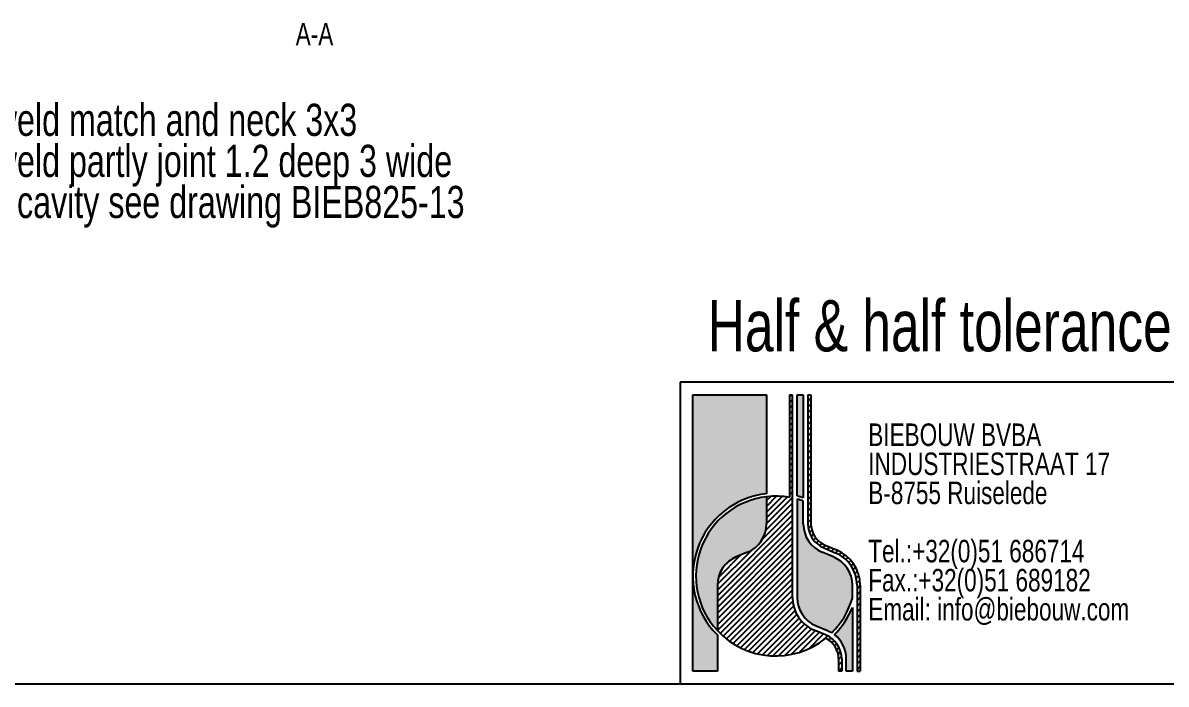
# Model space of a CAD drawing. Header units: millimetres. Extents: x 8 to 832, y 8 to 586.
# Drawn here: x 326.7 to 504.7, y 8 to 110.9 of the extents above; entities that cross this region are included whole.
import ezdxf

# ---------------------------------------------------------------- set-up
doc = ezdxf.new("R2010")
doc.units = ezdxf.units.MM
doc.layers.add('HATCH', color=3, linetype='Continuous')
doc.layers.add('TEXT', color=2, linetype='Continuous')
doc.layers.add('OUTLINE', color=7, linetype='Continuous', lineweight=25)
doc.styles.add('SLDTEXTSTYLE0', font='TXT', dxfattribs={"width": 0.75})

# ---------------------------------------------------------------- blocks, each defined once
blk = doc.blocks.new('SW_NOTE_0_4')
at = {"layer": 'TEXT', "color": 0, "char_height": 3.5, "attachment_point": 1, "style": 'SLDTEXTSTYLE0'}
for s, insert in [('BIEBOUW BVBA', (0, 4.497652582159624)), ('INDUSTRIESTRAAT 17', (0, -0.02804194829763434)), ('B-8755 Ruiselede', (0, -4.553736478754892)), ('Tel.:+32(0)51 686714', (0, -13.60512553966941)), ('Fax.:+32(0)51 689182', (0, -18.13082007012667)), ('Email: info@biebouw.com', (0, -22.65651460058393))]:
    blk.add_mtext(s, dxfattribs=dict(at, insert=insert))
blk = doc.blocks.new('SW_NOTE_0_7')
at = {"layer": 'TEXT', "color": 0, "char_height": 5, "attachment_point": 1, "style": 'SLDTEXTSTYLE0'}
for s, insert in [('hard weld match and neck 3x3', (0, 6.425217974513744)), ('hard weld partly joint 1.2 deep 3 wide', (0, 0.03632928016779335)), ('mould cavity see drawing BIEB825-13', (0, -6.352559414178158))]:
    blk.add_mtext(s, dxfattribs=dict(at, insert=insert))

msp = doc.modelspace()

# ---------------------------------------------------------------- hatches: boundary and pattern name
at = {"layer": 'HATCH'}
h = msp.add_hatch(color=256, dxfattribs=at)
edge = h.paths.add_edge_path(flags=0)
edge.add_arc((443.9000000006529, 24.81111111041068), 12.89999999999973, 96.37937020851939, 180, ccw=False)
edge.add_line((442.4666666673023, 37.63123418140727), (442.4666666673023, 52.99999999931171))
edge.add_line((442.4666666673023, 52.99999999931171), (431.0000000006401, 52.99999999931172))
edge.add_line((431.0000000006401, 52.99999999931172), (431.0000000006401, 24.81111111041068))
h = msp.add_hatch(dxfattribs=at)
h.set_pattern_fill('LINE', color=256, scale=0.2, angle=45.0000000000001, style=0)
h.set_pattern_definition([(45.0000000000001, (0, 0), (-0.4490128060534585, 0.4490128060534569), [])])
edge = h.paths.add_edge_path(flags=0)
edge.add_arc((439.600000000003, 23.37777777777972), 4.777777777779083, 112.6198649480396, 179.9999999999979)
edge.add_line((434.8222222222238, 23.37777777777989), (434.8222222222259, 16.33139675533527))
edge.add_arc((443.9000000006557, 24.81111111041333), 12.42222222222298, 223.0490797958313, 308.8040060266013)
edge.add_arc((450.1111111117511, 11.9111111103989), 3.583333333332263, 4.661160346586257e-11, 63.95466943926391, ccw=False)
edge.add_line((453.6944444450833, 11.91111111040187), (453.6944444450833, 9.999999999287876))
edge.add_line((453.6944444450833, 9.999999999287876), (454.172222222861, 9.999999999287876))
edge.add_line((454.172222222861, 9.999999999287876), (454.172222222861, 11.91111111040185))
edge.add_arc((450.1111111117511, 11.9111111103989), 4.061111111109946, 4.165230045447445e-11, 67.38013505196732)
edge.add_line((451.6730769237159, 15.65982905911598), (449.9089743596164, 16.39487179416514))
edge.add_arc((452.0222222228568, 21.46666666597408), 5.494444444454564, 179.9999999999804, 247.3801350520877, ccw=False)
edge.add_line((446.5277777784022, 21.46666666597588), (446.5277777784022, 53.00000000008258))
edge.add_line((446.5277777784022, 53.00000000008258), (446.0500000005545, 53.00000000008258))
edge.add_line((446.0500000005545, 53.00000000008258), (446.0500000005545, 37.04586100394315))
edge.add_arc((443.9000000005688, 24.81111111113477), 12.42222222227219, 80.033233699863, 96.62580956738158)
edge.add_line((442.4666666666787, 37.15036394481447), (442.4666666666787, 32.93333333333933))
edge.add_arc((437.6888888889006, 32.93333333334015), 4.777777777778047, 292.61986494804023, 359.9999999999902, ccw=False)
edge.add_line((439.5264957265076, 28.52307692308348), (437.7623931623958, 27.78803418803719))
h = msp.add_hatch(color=256, dxfattribs=at)
edge = h.paths.add_edge_path(flags=0)
edge.add_arc((443.9000000006529, 24.81111111041068), 12.90000000000008, 70.52877936559912, 74.97388624097272, ccw=False)
edge.add_line((448.2000000006337, 36.97334774682617), (448.2000000006337, 52.99999999930775))
edge.add_line((448.2000000006337, 52.99999999930775), (447.2444444450771, 52.99999999930775))
edge.add_line((447.2444444450771, 52.99999999930775), (447.2444444450771, 37.27003126258123))
h = msp.add_hatch(dxfattribs=at)
h.set_pattern_fill('ANSI31', color=256, scale=0.2, style=0)
h.set_pattern_definition([(45, (0, 0), (-0.4490128060534577, 0.4490128060534577), [])])
edge = h.paths.add_edge_path(flags=0)
edge.add_line((456.5611111117628, 23.37777777707851), (456.5611111117628, 9.999999999301023))
edge.add_line((456.5611111117628, 9.999999999301023), (457.0388888895407, 9.999999999301023))
edge.add_line((457.0388888895407, 9.999999999301023), (457.0388888895407, 23.37777777707851))
edge.add_arc((451.0666666673183, 23.37777777707851), 5.972222222222322, 0, 67.38013505196413)
edge.add_line((453.3636752143265, 28.89059828989929), (451.5995726502243, 29.62564102494205))
edge.add_arc((452.9777777784112, 32.9333333326421), 3.583333333333484, 179.9999999999737, 247.3801350522755, ccw=False)
edge.add_line((449.3944444450777, 32.9333333326437), (449.3944444450777, 52.99999999931006))
edge.add_line((449.3944444450777, 52.99999999931006), (448.9166666672998, 52.99999999931006))
edge.add_line((448.9166666672998, 52.99999999931006), (448.9166666672998, 32.93333333264371))
edge.add_arc((452.9777777784112, 32.9333333326421), 4.061111111111421, 179.9999999999772, 247.3801350522332)
edge.add_line((451.4158119664631, 29.18461538391642), (453.1799145305658, 28.44957264887364))
edge.add_arc((451.0666666673183, 23.37777777707851), 5.494444444444524, -7.958078640513122e-13, 67.38013505196358, ccw=False)
h = msp.add_hatch(color=256, dxfattribs=at)
edge = h.paths.add_edge_path(flags=0)
edge.add_arc((439.600000000003, 23.37777777777972), 4.787777777778789, 112.6198649480389, 179.9999999999971, ccw=False)
edge.add_line((437.7585470085497, 27.79726495726795), (439.5226495726614, 28.53230769231424))
edge.add_arc((437.6888888889006, 32.93333333334015), 4.767777777778019, 292.619864948041, 359.999999999991)
edge.add_line((442.4566666666786, 32.93333333333933), (442.4566666666786, 37.14919823221575))
edge.add_arc((443.9000000006529, 24.81111111041068), 12.42222222221988, 96.67224550982694, 222.9814690215308)
edge.add_line((434.8122222222237, 16.34211471248352), (434.8122222222244, 23.37777777777989))
h = msp.add_hatch(color=256, dxfattribs=at)
edge = h.paths.add_edge_path(flags=0)
edge.add_line((448.2000000006337, 32.93333333264181), (448.2000000006337, 36.46536376506153))
edge.add_arc((443.9000000006529, 24.81111111041068), 12.42222222222224, 69.7477532579065, 74.38150172444762)
edge.add_line((447.2444444450772, 36.77465140149639), (447.2444444450772, 21.46666666597487))
edge.add_arc((452.0222222228568, 21.46666666597408), 4.777777777779479, 179.9999999999905, 247.3801350521427)
edge.add_line((450.1846153852633, 17.05641025571025), (451.9487179493657, 16.32136752066757))
edge.add_arc((450.1111111117511, 11.9111111103989), 4.777777777792097, 58.207531950913676, 67.38013505192941, ccw=False)
edge.add_arc((443.9000000006529, 24.81111111041068), 12.42222222222207, 314.6385798455202, 344.0576313943736)
edge.add_line((455.8444444450972, 21.39909530566277), (455.8444444450972, 23.37777777707851))
edge.add_arc((451.0666666673183, 23.37777777707851), 4.777777777778944, 0, 67.38013505198363)
edge.add_line((452.9042735049238, 27.7880341873368), (451.1401709408211, 28.5230769223791))
edge.add_arc((452.9777777784112, 32.9333333326421), 4.777777777777426, 180.0000000000035, 247.3801350521752, ccw=False)
h = msp.add_hatch(color=256, dxfattribs=at)
edge = h.paths.add_edge_path(flags=0)
edge.add_arc((443.9000000006529, 24.81111111041068), 12.89999999999973, 180, 225.2750868449773, ccw=False)
edge.add_line((431.0000000006401, 24.81111111041068), (431.0000000006401, 9.999999999313255))
edge.add_line((431.0000000006401, 9.999999999313255), (434.8222222228611, 9.999999999313255))
edge.add_line((434.8222222228611, 9.999999999313255), (434.8222222228611, 15.64574419920511))
h = msp.add_hatch(color=256, dxfattribs=at)
edge = h.paths.add_edge_path(flags=0)
edge.add_arc((443.9000000006529, 24.81111111041068), 12.89999999999997, 315.03754741606696, 337.80839343372475, ccw=False)
edge.add_arc((450.1111111117511, 11.9111111103989), 4.777777777792199, 5.837819117004983e-11, 52.37874481328947, ccw=False)
edge.add_line((454.8888888895432, 11.91111111040384), (454.8888888895432, 9.999999999298751))
edge.add_line((454.8888888895432, 9.999999999298751), (455.8444444450971, 9.999999999298751))
edge.add_line((455.8444444450971, 9.999999999298751), (455.8444444450971, 19.9387146863104))

# ---------------------------------------------------------------- linework, layer by layer
at = {"layer": 'OUTLINE'}
for p, q in [((832, 55.00000000000016), (429, 55.00000000000016)), ((429, 55.00000000000016), (429, 8.000000000000007)), ((431.0000000006401, 52.99999999931172), (442.4666666673023, 52.99999999931171)), ((431.0000000006401, 9.999999999313255), (431.0000000006401, 52.99999999931172)), ((442.4666666673023, 52.99999999931171), (442.4666666673023, 37.63123418140727)), ((446.0500000005545, 53.00000000008258), (446.5277777784022, 53.00000000008258)), ((446.0500000005545, 53.00000000008258), (446.0500000005545, 37.04586100394315)), ((446.5277777784022, 21.46666666597588), (446.5277777784022, 53.00000000008258)), ((447.2444444450771, 52.99999999930775), (448.2000000006337, 52.99999999930775)), ((447.2444444450771, 37.27003126258123), (447.2444444450771, 52.99999999930775)), ((448.2000000006337, 52.99999999930775), (448.2000000006337, 36.97334774682617)), ((448.9166666672998, 52.99999999931006), (449.3944444450777, 52.99999999931006)), ((448.9166666672998, 52.99999999931006), (448.9166666672998, 32.93333333264371)), ((449.3944444450777, 52.99999999931006), (449.3944444450777, 32.9333333326437)), ((442.4566666666786, 37.14919823221575), (442.4566666666786, 32.93333333333933)), ((442.4666666666787, 37.15036394481447), (442.4666666666787, 32.93333333333933)), ((447.2444444450772, 36.77465140149639), (447.2444444450772, 21.46666666597487)), ((448.2000000006337, 32.93333333264181), (448.2000000006337, 36.46536376506153)), ((439.5226495726614, 28.53230769231425), (437.7585470085497, 27.79726495726796)), ((439.5264957265076, 28.52307692308348), (437.7623931623958, 27.78803418803719)), ((452.9042735049238, 27.78803418733676), (451.1401709408211, 28.52307692237908)), ((451.4158119664631, 29.1846153839164), (453.1799145305658, 28.44957264887364)), ((451.5995726502243, 29.62564102494205), (453.3636752143265, 28.89059828989929)), ((434.8122222222244, 23.37777777777989), (434.8122222222237, 16.34211471248352)), ((434.8222222222238, 23.37777777777989), (434.8222222222259, 16.33139675533527)), ((455.8444444450972, 21.39909530566277), (455.8444444450972, 23.37777777707851)), ((456.5611111117628, 23.37777777707851), (456.5611111117628, 9.999999999301023)), ((457.0388888895407, 23.37777777707851), (457.0388888895407, 9.999999999301023)), ((455.8444444450971, 19.9387146863104), (455.8444444450971, 9.999999999298751)), ((451.6730769237159, 15.65982905911596), (449.9089743596164, 16.39487179416514)), ((450.1846153852633, 17.05641025571025), (451.9487179493657, 16.32136752066754)), ((434.8222222228611, 15.64574419920511), (434.8222222228611, 9.999999999313255)), ((453.6944444450833, 11.91111111040187), (453.6944444450833, 9.999999999287876)), ((454.172222222861, 11.91111111040185), (454.172222222861, 9.999999999287876)), ((454.8888888895432, 9.999999999298751), (454.8888888895432, 11.91111111040384)), ((434.8222222228611, 9.999999999313255), (431.0000000006401, 9.999999999313255)), ((454.172222222861, 9.999999999287876), (453.6944444450833, 9.999999999287876)), ((455.8444444450971, 9.999999999298751), (454.8888888895432, 9.999999999298751)), ((456.5611111117628, 9.999999999301023), (457.0388888895407, 9.999999999301023)), ((832.0000000000001, 8.000000000000007), (8.000000000000007, 8.000000000000007))]:
    msp.add_line(p, q, dxfattribs=at)
for centre, radius, start, end in [((443.9000000006529, 24.81111111041068), 12.89999999999973, 96.3793702085202, 225.2750868449781), ((443.9000000006529, 24.81111111041068), 12.42222222221989, 96.67224550982694, 222.9814690215308), ((443.9000000005688, 24.81111111113477), 12.42222222227219, 80.033233699863, 96.62580956738158), ((443.9000000006529, 24.81111111041068), 12.90000000000008, 70.5287793655999, 74.97388624097347), ((443.9000000006529, 24.81111111041068), 12.42222222222224, 69.7477532579065, 74.38150172444762), ((437.6888888889006, 32.93333333334015), 4.767777777778054, 292.619864948041, 359.999999999991), ((437.6888888889006, 32.93333333334015), 4.777777777778056, 292.6198649480411, 359.999999999991), ((452.9777777784112, 32.9333333326421), 4.777777777777487, 180.0000000000043, 247.3801350521761), ((452.9777777784112, 32.9333333326421), 4.061111111111449, 179.9999999999772, 247.3801350522333), ((452.9777777784112, 32.9333333326421), 3.583333333333542, 179.9999999999744, 247.3801350522763), ((451.0666666673183, 23.37777777707851), 5.972222222222342, 0, 67.38013505196413), ((439.600000000003, 23.37777777777972), 4.787777777778904, 112.6198649480397, 179.9999999999979), ((439.600000000003, 23.37777777777972), 4.777777777779249, 112.6198649480396, 179.9999999999979), ((451.0666666673183, 23.37777777707851), 4.777777777778963, 0, 67.3801350519828), ((451.0666666673183, 23.37777777707851), 5.494444444444528, 0, 67.38013505196443), ((452.0222222228568, 21.46666666597408), 5.494444444454587, 179.9999999999813, 247.3801350520885), ((452.0222222228568, 21.46666666597408), 4.777777777779534, 179.9999999999905, 247.3801350521427), ((443.9000000006529, 24.81111111041068), 12.42222222222206, 314.6385798455202, 344.0576313943736), ((443.9000000006529, 24.81111111041068), 12.9, 315.0375474160678, 337.8083934337256), ((443.9000000006557, 24.81111111041333), 12.42222222222375, 223.0490797958313, 308.8040060266015), ((450.1111111117511, 11.9111111103989), 4.777777777792081, 58.20753195091462, 67.3801350519294), ((450.1111111117511, 11.9111111103989), 4.061111111109938, 4.165230045447445e-11, 67.38013505196723), ((450.1111111117511, 11.9111111103989), 3.583333333332249, 4.737635907288802e-11, 63.95466943925318), ((450.1111111117511, 11.9111111103989), 4.777777777792186, 5.924175116064064e-11, 52.37874481329026)]:
    msp.add_arc(centre, radius, start, end, dxfattribs=at)

# ---------------------------------------------------------------- block references
at = {"layer": 'TEXT'}
for name, p in [('SW_NOTE_0_7', (310.727002781874, 91.8721464555316)), ('SW_NOTE_0_4', (458.3116075914335, 44.05647200903451))]:
    msp.add_blockref(name, p, dxfattribs=at)

# ---------------------------------------------------------------- texts
at = {"layer": 'TEXT', "style": 'SLDTEXTSTYLE0'}
for s, insert, char_height, attachment_point in [('A-A', (372.0901131615369, 110.8810702070754), 3.5, 2), ('Half & half tolerance 0.05', (433.3038884192733, 67.77849443909719), 8, 1)]:
    msp.add_mtext(s, dxfattribs=dict(at, insert=insert, char_height=char_height, attachment_point=attachment_point))

doc.saveas('drawing.dxf')
